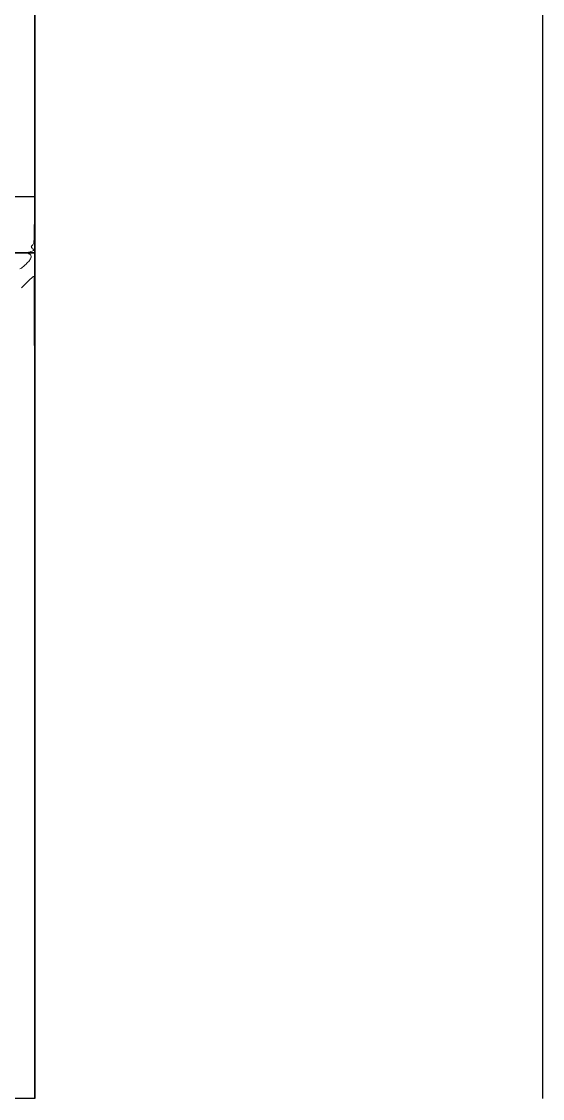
# Model space of a CAD drawing. Header units: millimetres. Extents: x 56222 to 3066687, y -650199 to -121287.
# Drawn here: x 138870.86 to 138880.1, y -183204.69 to -183185.59 of the extents above; entities that cross this region are included whole.
import ezdxf

# ---------------------------------------------------------------- set-up
doc = ezdxf.new("R2010")
doc.units = ezdxf.units.MM
doc.header["$MEASUREMENT"] = 0
doc.layers.add('FURNITURE', color=32, linetype='Continuous', lineweight=9)
doc.layers.add('XX~SLAB ( BEAM )~ ( DIM )', color=7, linetype='Continuous', lineweight=9)

msp = doc.modelspace()

# ---------------------------------------------------------------- linework, layer by layer
at = {"linetype": 'Continuous'}
msp.add_line((138871.099, -183204.688), (138871.099, -183167.053), dxfattribs=at)
msp.add_line((138871.099, -183204.688), (138871.099, -183197.956))
at = {"layer": 'FURNITURE', "lineweight": 0}
msp.add_line((138871.099, -183187.224), (138871.099, -183184.941), dxfattribs=at)
at = {"layer": 'FURNITURE', "lineweight": 30, "ltscale": 0.4}
for p, q in [((138856.849, -183188.688), (138871.099, -183188.688)), ((138871.099, -183189.688), (138871.099, -183203.688))]:
    msp.add_line(p, q, dxfattribs=at)
at = {"layer": 'FURNITURE', "linetype": 'Continuous', "lineweight": 0}
msp.add_line((138838.099, -183204.688), (138871.099, -183204.688), dxfattribs=at)
at = {"layer": 'FURNITURE', "lineweight": 30, "ltscale": 0.4}
msp.add_lwpolyline([(138855.849, -183148.188), (138871.099, -183148.188), (138871.099, -183189.688), (138855.849, -183189.688)], close=True, dxfattribs=at)
msp.add_lwpolyline([(138855.849, -183189.688), (138871.099, -183189.688), (138871.099, -183204.688), (138855.849, -183204.688)], dxfattribs=at)
at = {"layer": 'FURNITURE', "lineweight": 0}
for centre, radius, start, end in [((138482.086, -183187.224), 389.013, 359.82946, 359.99998), ((138825.421, -183188.246), 45.676, 359.0044, 359.8295), ((138800.369, -183187.811), 70.732, 358.63569, 359.00445), ((138871.016, -183189.713), 0.0423, 113.1254, 138.4124), ((138871.109, -183189.93), 0.278, 106.827, 113.1254), ((138870.902, -183189.245), 0.438, 286.827, 291.7475), ((138871.06, -183189.584), 0.025, 143.659, 182.3485), ((138871.055, -183189.584), 0.0205, 182.3485, 226.4813), ((138871.193, -183189.682), 0.19, 134.9999, 143.6589), ((138871.125, -183189.51), 0.122, 226.4813, 238.2825), ((138871.004, -183189.493), 0.0772, 315, 358.6357), ((138871.026, -183189.671), 0.0663, 39.9391, 58.2826), ((138871.053, -183189.624), 0.0301, 291.7475, 326.538), ((138871.069, -183189.635), 0.01, 326.5379, 39.939), ((138870.467, -183189.392), 0.687, 313.773, 321.1468), ((138870.991, -183189.691), 0.00866, 138.4124, 208.6609), ((138871, -183189.686), 0.0193, 208.6607, 247.5678), ((138870.969, -183189.762), 0.0633, 29.1076, 67.5679), ((138870.89, -183189.732), 0.144, 321.1468, 344.6463), ((138870.979, -183189.757), 0.0521, 344.6464, 29.1075), ((138870.743, -183189.773), 0.218, 294.5393, 309.0877), ((138870.248, -183189.163), 1.004, 309.0878, 313.773), ((138875.603, -183194.925), 6.618, 134.4695, 135.7595), ((138883.571, -183203.042), 17.992, 134.0604, 134.4695), ((138871.075, -183190.13), 0.024, 91.7676, 134.0604), ((138871.075, -183190.116), 0.00975, 0.1802, 91.7677), ((81475.432, -183370.661), 57395.936, 0.1779384, 0.18023023), ((137567.624, -183196.462), 1303.474, 0.066659, 0.178042), ((136285.008, -183197.956), 2586.091, 0.000007, 0.066699)]:
    msp.add_arc(centre, radius, start, end, dxfattribs=at)
at = {"layer": 'XX~SLAB ( BEAM )~ ( DIM )', "lineweight": 30}
msp.add_lwpolyline([(138871.099, -183204.688), (138871.099, -183141.688), (138880.099, -183141.688), (138880.099, -183204.688)], dxfattribs=at)

doc.saveas('drawing.dxf')
